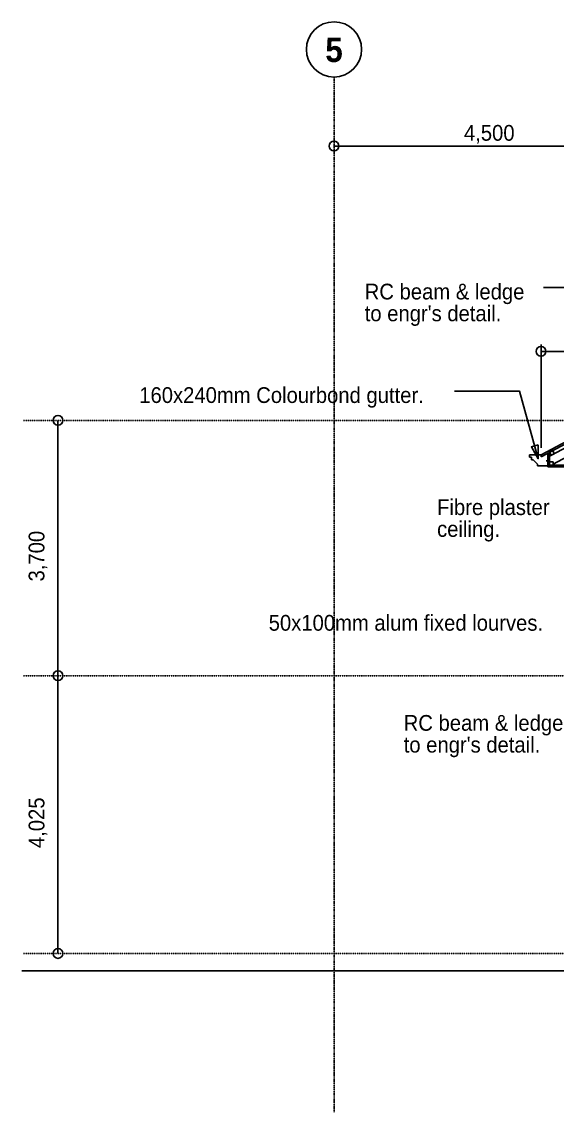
# Model space of a CAD drawing. Header units: inches. Extents: x 1543 to 314687, y -56168 to -771.
# Drawn here: x 3037 to 10797, y -54450 to -38650 of the extents above; entities that cross this region are included whole.
import ezdxf

# ---------------------------------------------------------------- set-up
doc = ezdxf.new("R2010")
doc.units = ezdxf.units.IN
doc.header["$MEASUREMENT"] = 0
doc.linetypes.add('PC_DASH_2', pattern=[0.638889, 0.277778, -0.083333, 0.055556, -0.083333, 0.055556, -0.083333])
doc.linetypes.add('PC_DASH_3', pattern=[0.069444, 0.027778, -0.041667])
doc.layers.add('Section B B', color=7, linetype='Continuous')

# ---------------------------------------------------------------- blocks, each defined once
blk = doc.blocks.new('PD_914260')
at = {"layer": 'Section B B', "color": 7, "linetype": 'PC_DASH_2'}
for p, q in [((7562, -39450), (7562, -54450)), ((12062, -39450), (12062, -54450)), ((13562, -39450), (13562, -54450)), ((15062, -39450), (15062, -54450)), ((18562, -39450), (18562, -54450)), ((20062, -39450), (20062, -54450)), ((22262, -39450), (22262, -54450)), ((24262, -39450), (24262, -54450))]:
    blk.add_line(p, q, dxfattribs=at)
blk = doc.blocks.new('PD_914266')
at = {"layer": 'Section B B', "color": 7}
blk.add_line((7562, -40450), (12062, -40450), dxfattribs=at)
for centre in [(7562, -40450), (12062, -40450)]:
    blk.add_circle(centre, 70.6, dxfattribs=at)
at = {"layer": 'Section B B', "color": 7, "insert": (9812, -40145), "char_height": 228.2, "width": 811.39, "attachment_point": 2}
blk.add_mtext('\\pxsm0.83;\\fHelvetica|b0|i0|c0|p228.2031;\\W0.92;4,500', dxfattribs=at)
blk = doc.blocks.new('PD_914269')
at = {"layer": 'Section B B', "color": 7, "linetype": 'PC_DASH_3'}
for p, q in [((3062, -44425), (31062, -44425)), ((3062, -48125), (31062, -48125)), ((3062, -52150), (31062, -52150))]:
    blk.add_line(p, q, dxfattribs=at)
blk = doc.blocks.new('PD_914270')
at = {"layer": 'Section B B', "color": 7}
blk.add_line((3560, -48125), (3560, -52150), dxfattribs=at)
for centre in [(3560, -48125), (3560, -52150)]:
    blk.add_circle(centre, 70.6, dxfattribs=at)
at = {"layer": 'Section B B', "color": 7, "insert": (3136, -50256), "char_height": 228.2, "width": 811.39, "attachment_point": 2, "rotation": 90}
blk.add_mtext('\\pxsm0.83;\\fHelvetica|b0|i0|c0|p228.2031;\\W0.92;4,025', dxfattribs=at)
blk = doc.blocks.new('PD_914271')
at = {"layer": 'Section B B', "color": 7}
blk.add_line((3560, -44425), (3560, -48125), dxfattribs=at)
for centre in [(3560, -44425), (3560, -48125)]:
    blk.add_circle(centre, 70.6, dxfattribs=at)
at = {"layer": 'Section B B', "color": 7, "insert": (3136, -46393), "char_height": 228.2, "width": 811.39, "attachment_point": 2, "rotation": 90}
blk.add_mtext('\\pxsm0.83;\\fHelvetica|b0|i0|c0|p228.2031;\\W0.92;3,700', dxfattribs=at)
blk = doc.blocks.new('PD_914278')
at = {"layer": 'Section B B', "color": 7}
blk.add_circle((7562, -39050), 400, dxfattribs=at)
at = {"layer": 'Section B B', "color": 7, "insert": (7562, -38878), "char_height": 354.98, "width": 282.22, "attachment_point": 2}
blk.add_mtext('\\pxsm0.83;\\fHelvetica|b1|i0|c0|p354.9826;\\W0.92;5', dxfattribs=at)
blk = doc.blocks.new('PD_914284')
at = {"layer": 'Section B B', "color": 7}
blk.add_line((10562, -43425), (12062, -43425), dxfattribs=at)
for centre in [(10562, -43425), (12062, -43425)]:
    blk.add_circle(centre, 70.6, dxfattribs=at)
at = {"layer": 'Section B B', "color": 7, "insert": (11312, -43120), "char_height": 228.2, "width": 811.39, "attachment_point": 2}
blk.add_mtext('\\pxsm0.83;\\fHelvetica|b0|i0|c0|p228.2031;\\W0.92;1,500', dxfattribs=at)
blk = doc.blocks.new('PD_914283')
at = {"layer": 'Section B B', "color": 7}
for p, q in [((10562, -44825), (10562, -43325)), ((12062, -44027), (12062, -43325))]:
    blk.add_line(p, q, dxfattribs=at)
at = {"layer": 'Section B B'}
blk.add_blockref('PD_914284', (0, 0), dxfattribs=at)
blk = doc.blocks.new('PD_914298')
at = {"layer": 'Section B B', "color": 7}
for p, q in [((10687, -44887), (10731, -44863)), ((10731, -44863), (10754, -44908)), ((10710, -44931), (10687, -44887)), ((10754, -44908), (10710, -44931))]:
    blk.add_line(p, q, dxfattribs=at)
blk = doc.blocks.new('PD_914322')
at = {"layer": 'Section B B', "color": 7}
for p, q in [((10687, -45025), (10737, -45025)), ((10687, -45075), (10687, -45025)), ((10737, -45025), (10737, -45075)), ((10737, -45075), (10687, -45075))]:
    blk.add_line(p, q, dxfattribs=at)
blk = doc.blocks.new('PD_914382')
at = {"layer": 'Section B B', "color": 7}
for p, q in [((10397, -44925), (10397, -44960)), ((10422, -44960), (10397, -44960)), ((10422, -44995), (10422, -44960)), ((10447, -44995), (10422, -44995)), ((10512, -45060), (10447, -44995)), ((10512, -45060), (10512, -45085))]:
    blk.add_line(p, q, dxfattribs=at)
blk = doc.blocks.new('PD_914381')
at = {"layer": 'Section B B', "color": 7}
for p, q in [((10662, -45010), (10637, -45010)), ((10662, -45085), (10662, -45010)), ((10512, -45085), (10662, -45085))]:
    blk.add_line(p, q, dxfattribs=at)
at = {"layer": 'Section B B'}
blk.add_blockref('PD_914382', (0, 0), dxfattribs=at)
blk = doc.blocks.new('PD_914401')
at = {"layer": 'Section B B', "color": 7}
for points in [[(13437, -44574), (11700, -42500), (10600, -42500)], [(13352, -44393), (13437, -44574), (13273, -44459), (13352, -44393)]]:
    blk.add_lwpolyline(points, dxfattribs=at)
at = {"layer": 'Section B B', "color": 7, "insert": (8007, -42445), "char_height": 228.2, "width": 2504.72, "attachment_point": 1}
blk.add_mtext("\\pxsm0.83;\\fHelvetica|b0|i0|c0|p228.2031;\\W0.92;RC beam & ledge\\Pto engr's detail.", dxfattribs=at)
blk = doc.blocks.new('PD_914402')
at = {"layer": 'Section B B', "color": 7}
for points in [[(10523, -44981), (10250, -44000), (9308, -44000)], [(10521, -44781), (10523, -44981), (10422, -44809), (10521, -44781)]]:
    blk.add_lwpolyline(points, dxfattribs=at)
at = {"layer": 'Section B B', "color": 7, "insert": (4739, -43945), "char_height": 228.2, "width": 4480.28, "attachment_point": 1}
blk.add_mtext('\\pxsm0.83;\\fHelvetica|b0|i0|c0|p228.2031;\\W0.92;160x240mm Colourbond gutter.', dxfattribs=at)
blk = doc.blocks.new('PD_914403')
at = {"layer": 'Section B B', "color": 7}
for points in [[(12542, -48149), (12150, -48750), (11166, -48750)], [(12393, -48282), (12542, -48149), (12480, -48339), (12393, -48282)]]:
    blk.add_lwpolyline(points, dxfattribs=at)
at = {"layer": 'Section B B', "color": 7, "insert": (8572, -48695), "char_height": 228.2, "width": 2504.72, "attachment_point": 1}
blk.add_mtext("\\pxsm0.83;\\fHelvetica|b0|i0|c0|p228.2031;\\W0.92;RC beam & ledge\\Pto engr's detail.", dxfattribs=at)
blk = doc.blocks.new('PD_914405')
at = {"layer": 'Section B B', "color": 7}
for points in [[(12384, -46699), (11992, -47300), (11008, -47300)], [(12236, -46832), (12384, -46699), (12322, -46889), (12236, -46832)]]:
    blk.add_lwpolyline(points, dxfattribs=at)
at = {"layer": 'Section B B', "color": 7, "insert": (6615, -47245), "char_height": 228.2, "width": 4303.89, "attachment_point": 1}
blk.add_mtext('\\pxsm0.83;\\fHelvetica|b0|i0|c0|p228.2031;\\W0.92;50x100mm alum fixed lourves.', dxfattribs=at)
blk = doc.blocks.new('PD_914406')
at = {"layer": 'Section B B', "color": 7}
for points in [[(11039, -45076), (11561, -45624), (10909, -45624)], [(11135, -45252), (11039, -45076), (11210, -45180), (11135, -45252)]]:
    blk.add_lwpolyline(points, dxfattribs=at)
at = {"layer": 'Section B B', "color": 7, "insert": (9056, -45569), "char_height": 228.2, "width": 1763.89, "attachment_point": 1}
blk.add_mtext('\\pxsm0.83;\\fHelvetica|b0|i0|c0|p228.2031;\\W0.92;Fibre plaster\\Pceiling.', dxfattribs=at)

msp = doc.modelspace()

# ---------------------------------------------------------------- linework, layer by layer
at = {"layer": 'Section B B', "color": 7}
for p, q in [((10562, -44925), (15262, -42426)), ((10562, -44953), (15262, -42454)), ((10687, -44943), (15368, -42454)), ((15635, -42454), (10737, -45058)), ((10397, -44925), (10562, -44925)), ((10562, -44953), (10562, -44925)), ((10662, -45100), (10662, -44900)), ((10687, -45100), (10687, -44887)), ((10662, -45100), (10687, -45100)), ((10687, -45075), (13437, -45075)), ((10687, -45100), (13437, -45100)), ((11937, -52400), (3037, -52400))]:
    msp.add_line(p, q, dxfattribs=at)

# ---------------------------------------------------------------- block references
at = {"layer": 'Section B B'}
for name in ['PD_914278', 'PD_914260', 'PD_914266', 'PD_914401', 'PD_914283', 'PD_914402', 'PD_914271', 'PD_914269', 'PD_914298', 'PD_914381', 'PD_914322', 'PD_914406', 'PD_914405', 'PD_914270', 'PD_914403']:
    msp.add_blockref(name, (0, 0), dxfattribs=at)

doc.saveas('drawing.dxf')
